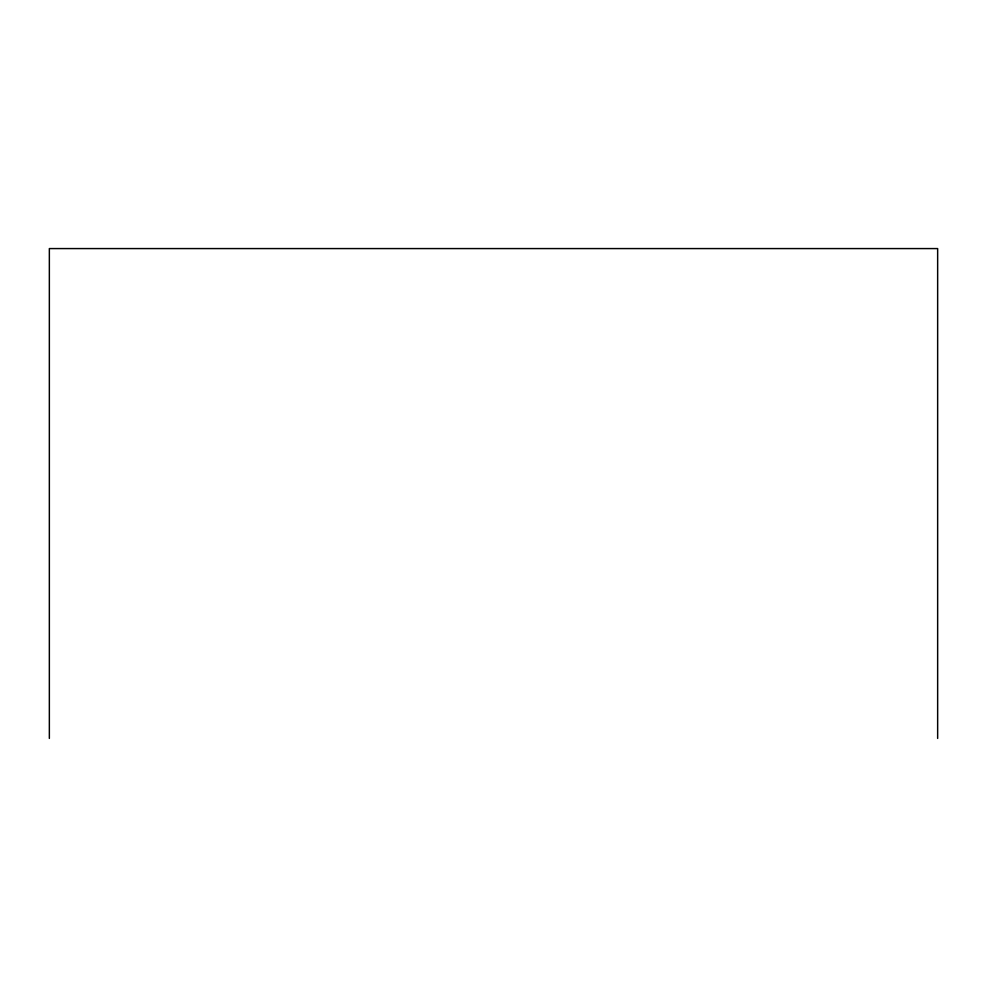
<?xml version="1.0" encoding="UTF-8"?>
<svg xmlns="http://www.w3.org/2000/svg" width="987" height="987" viewBox="0 0 987 987"><rect width="100%" height="100%" fill="white"/><g stroke="black" fill="none" stroke-linecap="round" stroke-linejoin="round"><path stroke-width="1.48" d="M937.65 738.424L937.65 248.576L49.35 248.576L49.35 738.424"/></g></svg>
